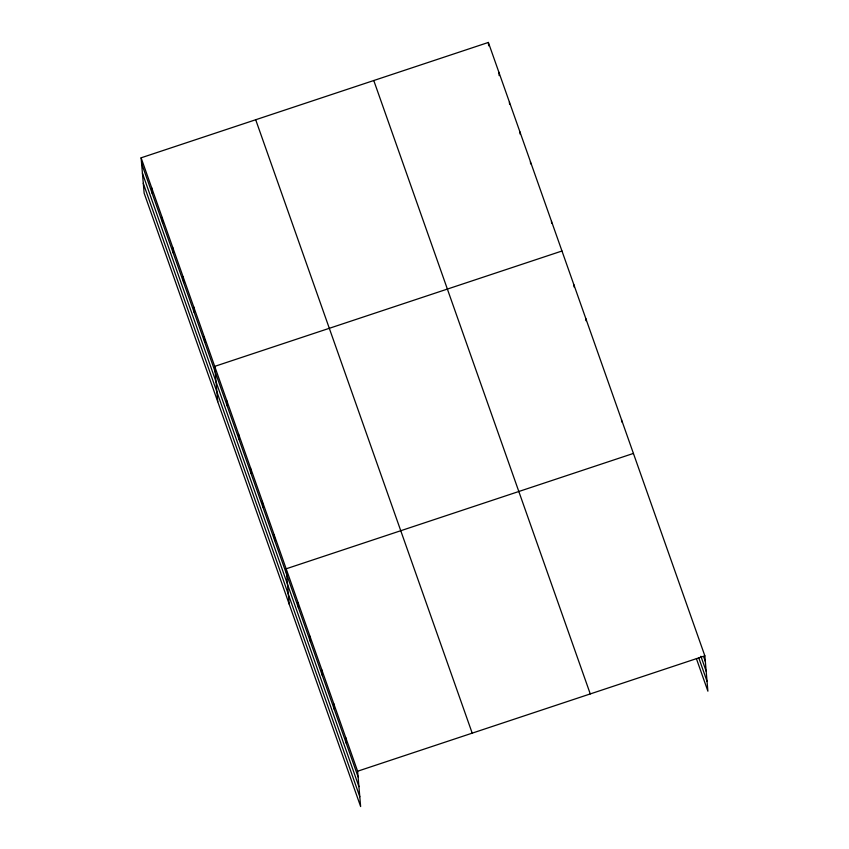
<?xml version="1.0" encoding="UTF-8"?>
<svg xmlns="http://www.w3.org/2000/svg" width="849" height="849" viewBox="0 0 849 849"><rect width="100%" height="100%" fill="white"/><g stroke="black" fill="none" stroke-linecap="round" stroke-linejoin="round"><path stroke-width="1.27" d="M141.104 157.818L357.609 771.221L360.634 806.55L144.139 193.148L141.104 157.818L488.366 42.45L704.861 655.852L707.896 691.182L696.424 658.697M561.974 251.007L214.712 366.375L217.747 401.704M633.418 453.43L286.166 568.798L289.191 604.127M357.609 771.221L704.861 655.852M703.588 656.468L705.349 661.467M700.892 656.277L706.188 671.272M698.674 657.635L707.058 681.376M373.772 80.517L590.267 693.92M255.698 119.751L472.203 733.143M141.592 163.433L358.087 776.835M142.43 173.238L358.925 786.641M143.29 183.342L359.796 796.744M621.51 419.693L621.701 421.932M585.789 318.481L585.98 320.72M573.882 284.744L574.073 286.983M551.457 221.207L551.648 223.457M530.423 161.628L530.614 163.868M519.906 131.828L520.108 134.078M509.4 102.039L509.591 104.278M498.883 72.239L499.17 75.614M488.366 42.45L488.653 45.814M345.702 737.484L346.18 743.098M333.795 703.747L334.273 709.361M321.888 670.01L322.365 675.624M309.981 636.272L310.458 641.886M298.073 602.535L298.551 608.149M274.259 535.061L274.736 540.675M262.352 501.324L262.829 506.938M250.444 467.587L250.922 473.201M238.527 433.85L239.015 439.464M226.619 400.112L227.108 405.726M204.206 336.575L204.683 342.189M193.689 306.786L194.166 312.4M183.172 276.997L183.649 282.611M172.655 247.197L173.132 252.811M162.138 217.408L162.615 223.022M151.621 187.608L152.098 193.222"/></g></svg>
